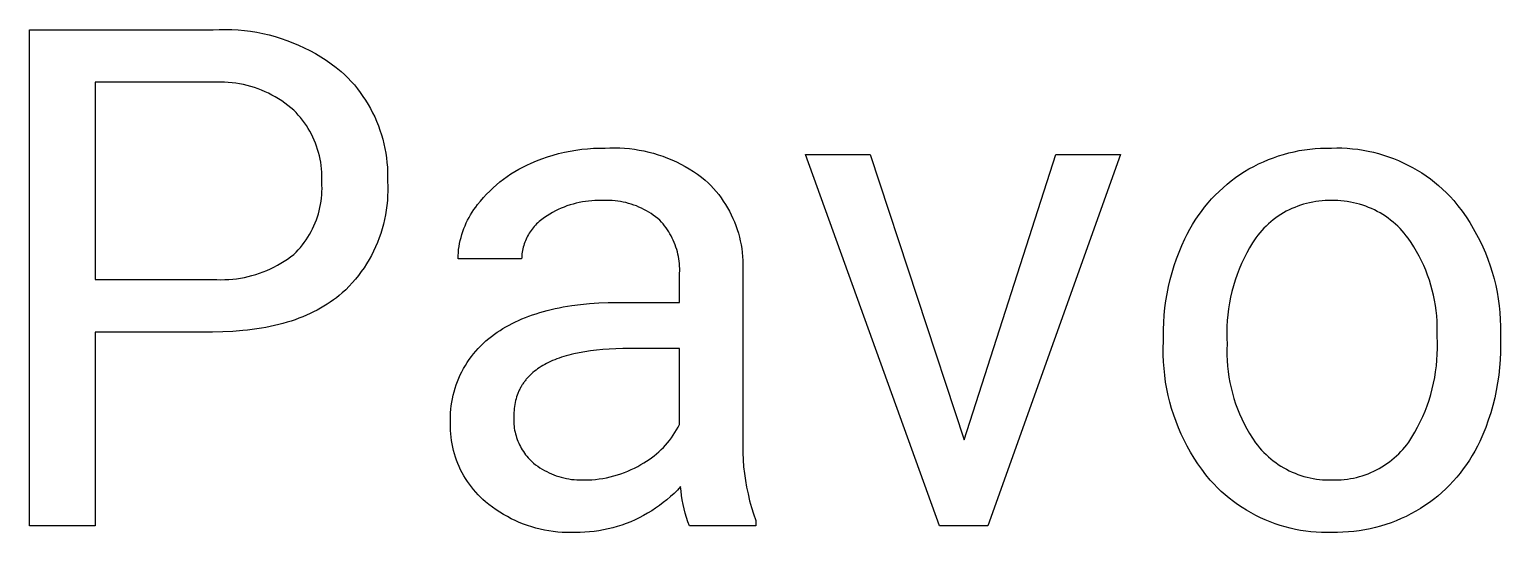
# Model space of a CAD drawing. Header units: millimetres. Extents: x 0 to 4030, y -54 to 2762.
# Drawn here: x 2795.3 to 2880.2, y 123.4 to 152.5 of the extents above; entities that cross this region are included whole.
import ezdxf

# ---------------------------------------------------------------- set-up
doc = ezdxf.new("R2010")
doc.units = ezdxf.units.MM
doc.header["$MEASUREMENT"] = 0
doc.layers.add('Domyślny', color=7, linetype='Continuous', true_color=0x000000)

msp = doc.modelspace()

# ---------------------------------------------------------------- linework, layer by layer
at = {"layer": 'Domyślny'}
for p, q in [((2795.262, 123.803), (2795.262, 152.456)), ((2795.262, 152.456), (2805.858, 152.456)), ((2805.858, 152.456), (2806.219, 152.471)), ((2806.219, 152.471), (2806.581, 152.474)), ((2806.581, 152.474), (2806.943, 152.465)), ((2806.943, 152.465), (2807.304, 152.443)), ((2807.304, 152.443), (2807.664, 152.409)), ((2807.664, 152.409), (2808.022, 152.363)), ((2808.022, 152.363), (2808.379, 152.305)), ((2808.379, 152.305), (2808.734, 152.234)), ((2808.734, 152.234), (2809.086, 152.152)), ((2809.086, 152.152), (2809.435, 152.058)), ((2809.435, 152.058), (2809.781, 151.952)), ((2809.781, 151.952), (2810.123, 151.834)), ((2810.123, 151.834), (2810.461, 151.705)), ((2810.461, 151.705), (2810.794, 151.564)), ((2810.794, 151.564), (2811.122, 151.412)), ((2811.122, 151.412), (2811.445, 151.249)), ((2811.445, 151.249), (2811.762, 151.076)), ((2811.762, 151.076), (2812.073, 150.891)), ((2812.073, 150.891), (2812.378, 150.696)), ((2812.378, 150.696), (2812.676, 150.491)), ((2812.676, 150.491), (2812.966, 150.276)), ((2812.966, 150.276), (2813.25, 150.052)), ((2806.078, 149.42), (2799.051, 149.42)), ((2799.051, 149.42), (2799.051, 138.035)), ((2806.297, 149.423), (2806.078, 149.42)), ((2806.517, 149.419), (2806.297, 149.423)), ((2806.737, 149.407), (2806.517, 149.419)), ((2806.956, 149.388), (2806.737, 149.407)), ((2813.25, 150.052), (2813.45, 149.864)), ((2813.45, 149.864), (2813.644, 149.67)), ((2813.644, 149.67), (2813.831, 149.47)), ((2813.831, 149.47), (2814.011, 149.264)), ((2807.174, 149.361), (2806.956, 149.388)), ((2807.392, 149.326), (2807.174, 149.361)), ((2807.608, 149.284), (2807.392, 149.326)), ((2807.822, 149.234), (2807.608, 149.284)), ((2808.034, 149.177), (2807.822, 149.234)), ((2808.245, 149.113), (2808.034, 149.177)), ((2808.453, 149.041), (2808.245, 149.113)), ((2808.658, 148.962), (2808.453, 149.041)), ((2808.861, 148.877), (2808.658, 148.962)), ((2809.06, 148.784), (2808.861, 148.877)), ((2809.256, 148.684), (2809.06, 148.784)), ((2809.449, 148.578), (2809.256, 148.684)), ((2809.637, 148.465), (2809.449, 148.578)), ((2814.011, 149.264), (2814.184, 149.051)), ((2814.184, 149.051), (2814.35, 148.833)), ((2814.35, 148.833), (2814.509, 148.609)), ((2814.509, 148.609), (2814.66, 148.381)), ((2809.822, 148.345), (2809.637, 148.465)), ((2810.002, 148.219), (2809.822, 148.345)), ((2810.178, 148.087), (2810.002, 148.219)), ((2810.35, 147.949), (2810.178, 148.087)), ((2810.516, 147.806), (2810.35, 147.949)), ((2810.649, 147.669), (2810.516, 147.806)), ((2814.66, 148.381), (2814.803, 148.147)), ((2814.803, 148.147), (2814.938, 147.908)), ((2814.938, 147.908), (2815.065, 147.665)), ((2810.778, 147.527), (2810.649, 147.669)), ((2810.901, 147.382), (2810.778, 147.527)), ((2811.02, 147.232), (2810.901, 147.382)), ((2811.133, 147.077), (2811.02, 147.232)), ((2811.241, 146.92), (2811.133, 147.077)), ((2811.343, 146.758), (2811.241, 146.92)), ((2815.065, 147.665), (2815.184, 147.418)), ((2815.184, 147.418), (2815.294, 147.168)), ((2815.294, 147.168), (2815.396, 146.913)), ((2815.396, 146.913), (2815.49, 146.655)), ((2811.439, 146.593), (2811.343, 146.758)), ((2811.53, 146.425), (2811.439, 146.593)), ((2811.614, 146.253), (2811.53, 146.425)), ((2811.693, 146.079), (2811.614, 146.253)), ((2811.765, 145.903), (2811.693, 146.079)), ((2815.49, 146.655), (2815.574, 146.395)), ((2815.574, 146.395), (2815.65, 146.131)), ((2815.65, 146.131), (2815.717, 145.865)), ((2811.832, 145.723), (2811.765, 145.903)), ((2811.892, 145.542), (2811.832, 145.723)), ((2811.946, 145.359), (2811.892, 145.542)), ((2811.993, 145.173), (2811.946, 145.359)), ((2812.034, 144.987), (2811.993, 145.173)), ((2815.717, 145.865), (2815.775, 145.597)), ((2815.775, 145.597), (2815.824, 145.328)), ((2815.824, 145.328), (2815.863, 145.056)), ((2825.151, 145.11), (2825.474, 145.211)), ((2825.474, 145.211), (2825.8, 145.301)), ((2825.8, 145.301), (2826.129, 145.38)), ((2826.129, 145.38), (2826.46, 145.448)), ((2826.46, 145.448), (2826.793, 145.505)), ((2826.793, 145.505), (2827.128, 145.551)), ((2827.128, 145.551), (2827.464, 145.586)), ((2827.464, 145.586), (2827.802, 145.61)), ((2827.802, 145.61), (2828.139, 145.623)), ((2828.139, 145.623), (2828.477, 145.625)), ((2828.477, 145.625), (2828.76, 145.637)), ((2828.76, 145.637), (2829.042, 145.639)), ((2829.042, 145.639), (2829.324, 145.632)), ((2829.324, 145.632), (2829.606, 145.616)), ((2829.606, 145.616), (2829.887, 145.59)), ((2829.887, 145.59), (2830.167, 145.554)), ((2830.167, 145.554), (2830.446, 145.51)), ((2830.446, 145.51), (2830.723, 145.456)), ((2830.723, 145.456), (2830.998, 145.392)), ((2830.998, 145.392), (2831.271, 145.32)), ((2831.271, 145.32), (2831.542, 145.238)), ((2831.542, 145.238), (2831.809, 145.148)), ((2847.776, 123.803), (2840.041, 145.245)), ((2840.041, 145.245), (2843.771, 145.245)), ((2843.771, 145.245), (2849.196, 128.778)), ((2849.196, 128.778), (2854.486, 145.245)), ((2858.216, 145.245), (2850.557, 123.803)), ((2854.486, 145.245), (2858.216, 145.245)), ((2867.042, 145.065), (2867.335, 145.166)), ((2867.335, 145.166), (2867.632, 145.258)), ((2867.632, 145.258), (2867.931, 145.339)), ((2867.931, 145.339), (2868.233, 145.411)), ((2868.233, 145.411), (2868.537, 145.472)), ((2868.537, 145.472), (2868.843, 145.523)), ((2868.843, 145.523), (2869.151, 145.564)), ((2869.151, 145.564), (2869.46, 145.595)), ((2869.46, 145.595), (2869.769, 145.615)), ((2869.769, 145.615), (2870.079, 145.625)), ((2870.079, 145.625), (2870.39, 145.625)), ((2870.39, 145.625), (2870.695, 145.631)), ((2870.695, 145.631), (2871, 145.626)), ((2871, 145.626), (2871.304, 145.611)), ((2871.304, 145.611), (2871.608, 145.586)), ((2871.608, 145.586), (2871.911, 145.55)), ((2871.911, 145.55), (2872.213, 145.504)), ((2872.213, 145.504), (2872.513, 145.448)), ((2872.513, 145.448), (2872.81, 145.382)), ((2872.81, 145.382), (2873.106, 145.306)), ((2873.106, 145.306), (2873.398, 145.219)), ((2873.398, 145.219), (2873.688, 145.123)), ((2812.068, 144.799), (2812.034, 144.987)), ((2812.096, 144.61), (2812.068, 144.799)), ((2812.117, 144.42), (2812.096, 144.61)), ((2812.131, 144.229), (2812.117, 144.42)), ((2815.863, 145.056), (2815.894, 144.784)), ((2815.894, 144.784), (2815.915, 144.511)), ((2815.915, 144.511), (2815.927, 144.237)), ((2823.271, 144.267), (2823.498, 144.399)), ((2823.498, 144.399), (2823.73, 144.522)), ((2823.73, 144.522), (2823.965, 144.638)), ((2823.965, 144.638), (2824.205, 144.746)), ((2824.205, 144.746), (2824.516, 144.878)), ((2824.516, 144.878), (2824.832, 144.999)), ((2824.832, 144.999), (2825.151, 145.11)), ((2831.809, 145.148), (2832.073, 145.048)), ((2832.073, 145.048), (2832.334, 144.94)), ((2832.334, 144.94), (2832.591, 144.823)), ((2832.591, 144.823), (2832.844, 144.697)), ((2832.844, 144.697), (2833.093, 144.563)), ((2833.093, 144.563), (2833.336, 144.421)), ((2833.336, 144.421), (2833.576, 144.271)), ((2865.367, 144.26), (2865.634, 144.417)), ((2865.634, 144.417), (2865.907, 144.565)), ((2865.907, 144.565), (2866.184, 144.704)), ((2866.184, 144.704), (2866.466, 144.834)), ((2866.466, 144.834), (2866.752, 144.954)), ((2866.752, 144.954), (2867.042, 145.065)), ((2873.688, 145.123), (2873.974, 145.017)), ((2873.974, 145.017), (2874.256, 144.902)), ((2874.256, 144.902), (2874.535, 144.777)), ((2874.535, 144.777), (2874.808, 144.642)), ((2874.808, 144.642), (2875.077, 144.499)), ((2875.077, 144.499), (2875.342, 144.346)), ((2875.342, 144.346), (2875.6, 144.185)), ((2812.139, 144.038), (2812.131, 144.229)), ((2812.135, 143.656), (2812.14, 143.847)), ((2812.144, 143.471), (2812.135, 143.656)), ((2812.14, 143.847), (2812.139, 144.038)), ((2812.146, 143.287), (2812.144, 143.471)), ((2815.93, 143.963), (2815.924, 143.689)), ((2815.924, 143.689), (2815.936, 143.413)), ((2815.927, 144.237), (2815.93, 143.963)), ((2822.012, 143.324), (2822.208, 143.498)), ((2822.208, 143.498), (2822.41, 143.666)), ((2822.41, 143.666), (2822.617, 143.828)), ((2822.617, 143.828), (2822.83, 143.981)), ((2822.83, 143.981), (2823.048, 144.128)), ((2823.048, 144.128), (2823.271, 144.267)), ((2833.576, 144.271), (2833.809, 144.113)), ((2833.809, 144.113), (2834.038, 143.947)), ((2834.038, 143.947), (2834.261, 143.773)), ((2834.261, 143.773), (2834.426, 143.616)), ((2834.426, 143.616), (2834.587, 143.453)), ((2864.135, 143.332), (2864.368, 143.534)), ((2864.368, 143.534), (2864.609, 143.728)), ((2864.609, 143.728), (2864.855, 143.913)), ((2864.855, 143.913), (2865.108, 144.091)), ((2865.108, 144.091), (2865.367, 144.26)), ((2875.6, 144.185), (2875.854, 144.015)), ((2875.854, 144.015), (2876.101, 143.836)), ((2876.101, 143.836), (2876.342, 143.649)), ((2876.342, 143.649), (2876.576, 143.454)), ((2812.092, 142.549), (2812.115, 142.733)), ((2812.115, 142.733), (2812.132, 142.917)), ((2812.132, 142.917), (2812.142, 143.102)), ((2812.142, 143.102), (2812.146, 143.287)), ((2815.932, 142.861), (2815.915, 142.585)), ((2815.939, 143.137), (2815.932, 142.861)), ((2815.936, 143.413), (2815.939, 143.137)), ((2821.29, 142.561), (2821.46, 142.761)), ((2821.46, 142.761), (2821.638, 142.955)), ((2821.638, 142.955), (2821.822, 143.142)), ((2821.822, 143.142), (2822.012, 143.324)), ((2834.587, 143.453), (2834.742, 143.285)), ((2834.742, 143.285), (2834.891, 143.112)), ((2834.891, 143.112), (2835.034, 142.934)), ((2835.034, 142.934), (2835.17, 142.751)), ((2835.17, 142.751), (2835.301, 142.563)), ((2863.271, 142.45), (2863.476, 142.681)), ((2863.476, 142.681), (2863.688, 142.906)), ((2863.688, 142.906), (2863.908, 143.123)), ((2863.908, 143.123), (2864.135, 143.332)), ((2876.576, 143.454), (2876.804, 143.251)), ((2876.804, 143.251), (2877.025, 143.041)), ((2877.025, 143.041), (2877.239, 142.823)), ((2877.239, 142.823), (2877.445, 142.598)), ((2811.881, 141.65), (2811.936, 141.827)), ((2811.936, 141.827), (2811.984, 142.005)), ((2811.984, 142.005), (2812.026, 142.185)), ((2812.026, 142.185), (2812.062, 142.367)), ((2812.062, 142.367), (2812.092, 142.549)), ((2815.854, 142.036), (2815.809, 141.763)), ((2815.889, 142.31), (2815.854, 142.036)), ((2815.915, 142.585), (2815.889, 142.31)), ((2820.63, 141.616), (2820.719, 141.771)), ((2820.719, 141.771), (2820.813, 141.922)), ((2820.813, 141.922), (2820.912, 142.07)), ((2820.912, 142.07), (2821.017, 142.215)), ((2821.017, 142.215), (2821.126, 142.356)), ((2821.126, 142.356), (2821.29, 142.561)), ((2825.291, 141.808), (2825.136, 141.709)), ((2825.449, 141.901), (2825.291, 141.808)), ((2825.61, 141.988), (2825.449, 141.901)), ((2825.774, 142.07), (2825.61, 141.988)), ((2825.94, 142.146), (2825.774, 142.07)), ((2826.109, 142.217), (2825.94, 142.146)), ((2826.281, 142.281), (2826.109, 142.217)), ((2826.455, 142.34), (2826.281, 142.281)), ((2826.63, 142.392), (2826.455, 142.34)), ((2826.807, 142.439), (2826.63, 142.392)), ((2826.986, 142.48), (2826.807, 142.439)), ((2827.166, 142.514), (2826.986, 142.48)), ((2827.347, 142.542), (2827.166, 142.514)), ((2827.529, 142.564), (2827.347, 142.542)), ((2827.712, 142.58), (2827.529, 142.564)), ((2827.895, 142.589), (2827.712, 142.58)), ((2828.078, 142.592), (2827.895, 142.589)), ((2828.261, 142.589), (2828.078, 142.592)), ((2828.42, 142.598), (2828.261, 142.589)), ((2828.579, 142.601), (2828.42, 142.598)), ((2828.738, 142.599), (2828.579, 142.601)), ((2828.897, 142.591), (2828.738, 142.599)), ((2829.055, 142.578), (2828.897, 142.591)), ((2829.213, 142.559), (2829.055, 142.578)), ((2829.37, 142.535), (2829.213, 142.559)), ((2829.526, 142.506), (2829.37, 142.535)), ((2829.681, 142.471), (2829.526, 142.506)), ((2829.835, 142.43), (2829.681, 142.471)), ((2829.987, 142.385), (2829.835, 142.43)), ((2830.138, 142.334), (2829.987, 142.385)), ((2830.287, 142.278), (2830.138, 142.334)), ((2830.434, 142.217), (2830.287, 142.278)), ((2830.578, 142.151), (2830.434, 142.217)), ((2830.72, 142.08), (2830.578, 142.151)), ((2830.86, 142.004), (2830.72, 142.08)), ((2830.997, 141.923), (2830.86, 142.004)), ((2831.131, 141.837), (2830.997, 141.923)), ((2831.262, 141.747), (2831.131, 141.837)), ((2835.301, 142.563), (2835.425, 142.371)), ((2835.425, 142.371), (2835.542, 142.175)), ((2835.542, 142.175), (2835.653, 141.975)), ((2835.653, 141.975), (2835.757, 141.771)), ((2835.757, 141.771), (2835.853, 141.564)), ((2862.705, 141.717), (2862.885, 141.968)), ((2862.885, 141.968), (2863.074, 142.212)), ((2863.074, 142.212), (2863.271, 142.45)), ((2867.473, 141.787), (2867.321, 141.689)), ((2867.627, 141.881), (2867.473, 141.787)), ((2867.785, 141.969), (2867.627, 141.881)), ((2867.945, 142.051), (2867.785, 141.969)), ((2868.108, 142.128), (2867.945, 142.051)), ((2868.274, 142.199), (2868.108, 142.128)), ((2868.443, 142.265), (2868.274, 142.199)), ((2868.613, 142.325), (2868.443, 142.265)), ((2868.785, 142.378), (2868.613, 142.325)), ((2868.959, 142.426), (2868.785, 142.378)), ((2869.135, 142.468), (2868.959, 142.426)), ((2869.312, 142.504), (2869.135, 142.468)), ((2869.49, 142.533), (2869.312, 142.504)), ((2869.669, 142.557), (2869.49, 142.533)), ((2869.848, 142.574), (2869.669, 142.557)), ((2870.029, 142.585), (2869.848, 142.574)), ((2870.209, 142.59), (2870.029, 142.585)), ((2870.39, 142.589), (2870.209, 142.59)), ((2870.573, 142.591), (2870.39, 142.589)), ((2870.756, 142.586), (2870.573, 142.591)), ((2870.939, 142.575), (2870.756, 142.586)), ((2871.122, 142.558), (2870.939, 142.575)), ((2871.304, 142.535), (2871.122, 142.558)), ((2871.485, 142.505), (2871.304, 142.535)), ((2871.664, 142.469), (2871.485, 142.505)), ((2871.843, 142.427), (2871.664, 142.469)), ((2872.02, 142.379), (2871.843, 142.427)), ((2872.195, 142.324), (2872.02, 142.379)), ((2872.368, 142.264), (2872.195, 142.324)), ((2872.539, 142.198), (2872.368, 142.264)), ((2872.708, 142.125), (2872.539, 142.198)), ((2872.874, 142.047), (2872.708, 142.125)), ((2873.037, 141.964), (2872.874, 142.047)), ((2873.197, 141.874), (2873.037, 141.964)), ((2873.354, 141.78), (2873.197, 141.874)), ((2873.508, 141.68), (2873.354, 141.78)), ((2877.445, 142.598), (2877.692, 142.29)), ((2877.692, 142.29), (2877.93, 141.974)), ((2877.93, 141.974), (2878.156, 141.651)), ((2811.517, 140.801), (2811.602, 140.966)), ((2811.602, 140.966), (2811.681, 141.133)), ((2811.681, 141.133), (2811.753, 141.303)), ((2811.753, 141.303), (2811.82, 141.475)), ((2811.82, 141.475), (2811.881, 141.65)), ((2815.619, 140.957), (2815.538, 140.693)), ((2815.692, 141.224), (2815.619, 140.957)), ((2815.755, 141.493), (2815.692, 141.224)), ((2815.809, 141.763), (2815.755, 141.493)), ((2820.27, 140.801), (2820.33, 140.969)), ((2820.33, 140.969), (2820.397, 141.135)), ((2820.397, 141.135), (2820.469, 141.298)), ((2820.469, 141.298), (2820.547, 141.458)), ((2820.547, 141.458), (2820.63, 141.616)), ((2824.268, 140.948), (2824.21, 140.87)), ((2824.33, 141.024), (2824.268, 140.948)), ((2824.393, 141.099), (2824.33, 141.024)), ((2824.459, 141.17), (2824.393, 141.099)), ((2824.528, 141.24), (2824.459, 141.17)), ((2824.599, 141.307), (2824.528, 141.24)), ((2824.672, 141.372), (2824.599, 141.307)), ((2824.747, 141.435), (2824.672, 141.372)), ((2824.824, 141.494), (2824.747, 141.435)), ((2824.904, 141.552), (2824.824, 141.494)), ((2824.985, 141.606), (2824.904, 141.552)), ((2825.136, 141.709), (2824.985, 141.606)), ((2831.39, 141.652), (2831.262, 141.747)), ((2831.514, 141.554), (2831.39, 141.652)), ((2831.635, 141.45), (2831.514, 141.554)), ((2831.73, 141.348), (2831.635, 141.45)), ((2831.822, 141.242), (2831.73, 141.348)), ((2831.91, 141.133), (2831.822, 141.242)), ((2831.994, 141.022), (2831.91, 141.133)), ((2832.075, 140.907), (2831.994, 141.022)), ((2835.853, 141.564), (2835.943, 141.354)), ((2835.943, 141.354), (2836.025, 141.141)), ((2836.025, 141.141), (2836.1, 140.925)), ((2836.1, 140.925), (2836.168, 140.707)), ((2862.07, 140.659), (2862.215, 140.931)), ((2862.215, 140.931), (2862.37, 141.199)), ((2862.37, 141.199), (2862.533, 141.461)), ((2862.533, 141.461), (2862.705, 141.717)), ((2866.493, 140.994), (2866.37, 140.862)), ((2866.621, 141.121), (2866.493, 140.994)), ((2866.753, 141.244), (2866.621, 141.121)), ((2866.889, 141.363), (2866.753, 141.244)), ((2867.03, 141.476), (2866.889, 141.363)), ((2867.174, 141.585), (2867.03, 141.476)), ((2867.321, 141.689), (2867.174, 141.585)), ((2873.658, 141.574), (2873.508, 141.68)), ((2873.804, 141.464), (2873.658, 141.574)), ((2873.946, 141.348), (2873.804, 141.464)), ((2874.085, 141.228), (2873.946, 141.348)), ((2874.219, 141.103), (2874.085, 141.228)), ((2874.349, 140.973), (2874.219, 141.103)), ((2874.474, 140.839), (2874.349, 140.973)), ((2878.156, 141.651), (2878.372, 141.32)), ((2878.372, 141.32), (2878.576, 140.981)), ((2878.576, 140.981), (2878.768, 140.636)), ((2811.012, 140.028), (2811.124, 140.175)), ((2811.124, 140.175), (2811.23, 140.327)), ((2811.23, 140.327), (2811.332, 140.481)), ((2811.332, 140.481), (2811.427, 140.64)), ((2811.427, 140.64), (2811.517, 140.801)), ((2815.347, 140.175), (2815.239, 139.921)), ((2815.447, 140.432), (2815.347, 140.175)), ((2815.538, 140.693), (2815.447, 140.432)), ((2820.055, 139.937), (2820.085, 140.113)), ((2820.085, 140.113), (2820.123, 140.287)), ((2820.123, 140.287), (2820.166, 140.46)), ((2820.166, 140.46), (2820.215, 140.632)), ((2820.215, 140.632), (2820.27, 140.801)), ((2823.81, 140.09), (2823.781, 139.997)), ((2823.843, 140.182), (2823.81, 140.09)), ((2823.878, 140.273), (2823.843, 140.182)), ((2823.917, 140.363), (2823.878, 140.273)), ((2823.958, 140.452), (2823.917, 140.363)), ((2824.003, 140.539), (2823.958, 140.452)), ((2824.051, 140.624), (2824.003, 140.539)), ((2824.101, 140.708), (2824.051, 140.624)), ((2824.154, 140.79), (2824.101, 140.708)), ((2824.21, 140.87), (2824.154, 140.79)), ((2832.151, 140.79), (2832.075, 140.907)), ((2832.224, 140.67), (2832.151, 140.79)), ((2832.292, 140.548), (2832.224, 140.67)), ((2832.356, 140.424), (2832.292, 140.548)), ((2832.416, 140.297), (2832.356, 140.424)), ((2832.472, 140.169), (2832.416, 140.297)), ((2832.523, 140.039), (2832.472, 140.169)), ((2836.168, 140.707), (2836.228, 140.486)), ((2836.228, 140.486), (2836.28, 140.264)), ((2836.28, 140.264), (2836.325, 140.04)), ((2861.76, 140.002), (2861.934, 140.381)), ((2861.934, 140.381), (2862.07, 140.659)), ((2865.843, 140.156), (2865.668, 139.863)), ((2866.028, 140.442), (2865.843, 140.156)), ((2866.137, 140.586), (2866.028, 140.442)), ((2866.251, 140.726), (2866.137, 140.586)), ((2866.37, 140.862), (2866.251, 140.726)), ((2874.594, 140.701), (2874.474, 140.839)), ((2874.71, 140.559), (2874.594, 140.701)), ((2874.821, 140.413), (2874.71, 140.559)), ((2874.991, 140.164), (2874.821, 140.413)), ((2875.153, 139.91), (2874.991, 140.164)), ((2878.768, 140.636), (2878.949, 140.285)), ((2878.949, 140.285), (2879.118, 139.928)), ((2810.151, 139.211), (2810.336, 139.342)), ((2810.336, 139.342), (2810.516, 139.48)), ((2810.516, 139.48), (2810.647, 139.611)), ((2810.647, 139.611), (2810.774, 139.745)), ((2810.774, 139.745), (2810.895, 139.885)), ((2810.895, 139.885), (2811.012, 140.028)), ((2814.996, 139.425), (2814.862, 139.183)), ((2815.122, 139.671), (2814.996, 139.425)), ((2815.239, 139.921), (2815.122, 139.671)), ((2819.992, 139.227), (2819.998, 139.405)), ((2823.662, 139.227), (2819.992, 139.227)), ((2819.998, 139.405), (2820.011, 139.583)), ((2820.011, 139.583), (2820.03, 139.76)), ((2820.03, 139.76), (2820.055, 139.937)), ((2823.666, 139.324), (2823.662, 139.227)), ((2823.672, 139.422), (2823.666, 139.324)), ((2823.682, 139.519), (2823.672, 139.422)), ((2823.696, 139.616), (2823.682, 139.519)), ((2823.712, 139.712), (2823.696, 139.616)), ((2823.732, 139.808), (2823.712, 139.712)), ((2823.755, 139.903), (2823.732, 139.808)), ((2823.781, 139.997), (2823.755, 139.903)), ((2832.57, 139.907), (2832.523, 140.039)), ((2832.612, 139.773), (2832.57, 139.907)), ((2832.65, 139.639), (2832.612, 139.773)), ((2832.683, 139.503), (2832.65, 139.639)), ((2832.712, 139.366), (2832.683, 139.503)), ((2832.736, 139.228), (2832.712, 139.366)), ((2832.755, 139.089), (2832.736, 139.228)), ((2836.325, 140.04), (2836.363, 139.814)), ((2836.363, 139.814), (2836.392, 139.588)), ((2836.392, 139.588), (2836.414, 139.36)), ((2836.414, 139.36), (2836.428, 139.132)), ((2861.316, 138.832), (2861.451, 139.227)), ((2861.451, 139.227), (2861.599, 139.617)), ((2861.599, 139.617), (2861.76, 140.002)), ((2865.348, 139.261), (2865.204, 138.952)), ((2865.503, 139.565), (2865.348, 139.261)), ((2865.668, 139.863), (2865.503, 139.565)), ((2875.307, 139.65), (2875.153, 139.91)), ((2875.452, 139.386), (2875.307, 139.65)), ((2875.588, 139.117), (2875.452, 139.386)), ((2879.118, 139.928), (2879.274, 139.565)), ((2879.274, 139.565), (2879.418, 139.198)), ((2808.322, 138.324), (2808.537, 138.394)), ((2808.537, 138.394), (2808.75, 138.472)), ((2808.75, 138.472), (2808.96, 138.557)), ((2808.96, 138.557), (2809.168, 138.649)), ((2809.168, 138.649), (2809.372, 138.748)), ((2809.372, 138.748), (2809.572, 138.854)), ((2809.572, 138.854), (2809.769, 138.967)), ((2809.769, 138.967), (2809.962, 139.086)), ((2809.962, 139.086), (2810.151, 139.211)), ((2814.412, 138.488), (2814.246, 138.267)), ((2814.57, 138.714), (2814.412, 138.488)), ((2814.72, 138.946), (2814.57, 138.714)), ((2814.862, 139.183), (2814.72, 138.946)), ((2832.769, 138.95), (2832.755, 139.089)), ((2832.779, 138.81), (2832.769, 138.95)), ((2832.784, 138.67), (2832.779, 138.81)), ((2832.78, 138.391), (2832.784, 138.53)), ((2832.78, 136.706), (2832.78, 138.391)), ((2832.784, 138.53), (2832.784, 138.67)), ((2836.428, 139.132), (2836.434, 138.904)), ((2836.434, 138.904), (2836.432, 138.675)), ((2836.432, 138.675), (2836.432, 128.814)), ((2861.085, 138.03), (2861.194, 138.433)), ((2861.194, 138.433), (2861.316, 138.832)), ((2865.071, 138.638), (2864.949, 138.32)), ((2865.204, 138.952), (2865.071, 138.638)), ((2875.715, 138.843), (2875.588, 139.117)), ((2875.833, 138.566), (2875.715, 138.843)), ((2875.941, 138.284), (2875.833, 138.566)), ((2879.418, 139.198), (2879.55, 138.825)), ((2879.55, 138.825), (2879.669, 138.448)), ((2879.669, 138.448), (2879.775, 138.068)), ((2799.051, 138.035), (2805.858, 138.035)), ((2805.858, 138.035), (2806.085, 138.023)), ((2806.085, 138.023), (2806.311, 138.019)), ((2806.311, 138.019), (2806.538, 138.023)), ((2806.538, 138.023), (2806.765, 138.034)), ((2806.765, 138.034), (2806.991, 138.053)), ((2806.991, 138.053), (2807.216, 138.079)), ((2807.216, 138.079), (2807.44, 138.113)), ((2807.44, 138.113), (2807.663, 138.155)), ((2807.663, 138.155), (2807.884, 138.204)), ((2807.884, 138.204), (2808.104, 138.26)), ((2808.104, 138.26), (2808.322, 138.324)), ((2813.705, 137.64), (2813.51, 137.444)), ((2813.892, 137.843), (2813.705, 137.64)), ((2814.073, 138.052), (2813.892, 137.843)), ((2814.246, 138.267), (2814.073, 138.052)), ((2860.907, 137.214), (2860.989, 137.624)), ((2860.989, 137.624), (2861.085, 138.03)), ((2864.737, 137.672), (2864.648, 137.343)), ((2864.837, 137.998), (2864.737, 137.672)), ((2864.949, 138.32), (2864.837, 137.998)), ((2876.041, 138), (2875.941, 138.284)), ((2876.13, 137.712), (2876.041, 138)), ((2876.21, 137.421), (2876.13, 137.712)), ((2879.775, 138.068), (2879.868, 137.684)), ((2879.868, 137.684), (2879.948, 137.297)), ((2812.62, 136.726), (2812.437, 136.605)), ((2812.799, 136.852), (2812.62, 136.726)), ((2812.973, 136.982), (2812.799, 136.852)), ((2813.143, 137.116), (2812.973, 136.982)), ((2813.309, 137.255), (2813.143, 137.116)), ((2813.51, 137.444), (2813.309, 137.255)), ((2827.576, 136.642), (2828.11, 136.678)), ((2828.11, 136.678), (2828.661, 136.699)), ((2828.661, 136.699), (2829.228, 136.706)), ((2829.228, 136.706), (2832.78, 136.706)), ((2860.783, 136.389), (2860.838, 136.803)), ((2860.838, 136.803), (2860.907, 137.214)), ((2864.505, 136.676), (2864.451, 136.34)), ((2864.571, 137.011), (2864.505, 136.676)), ((2864.648, 137.343), (2864.571, 137.011)), ((2876.281, 137.128), (2876.21, 137.421)), ((2876.341, 136.833), (2876.281, 137.128)), ((2876.392, 136.535), (2876.341, 136.833)), ((2879.948, 137.297), (2880.015, 136.908)), ((2880.015, 136.908), (2880.069, 136.517)), ((2811.03, 135.88), (2810.811, 135.794)), ((2811.244, 135.97), (2811.03, 135.88)), ((2811.454, 136.065), (2811.244, 135.97)), ((2811.659, 136.164), (2811.454, 136.065)), ((2811.86, 136.268), (2811.659, 136.164)), ((2812.057, 136.376), (2811.86, 136.268)), ((2812.249, 136.488), (2812.057, 136.376)), ((2812.437, 136.605), (2812.249, 136.488)), ((2823.683, 135.758), (2823.88, 135.838)), ((2823.88, 135.838), (2824.081, 135.915)), ((2824.081, 135.915), (2824.285, 135.989)), ((2824.285, 135.989), (2824.494, 136.059)), ((2824.494, 136.059), (2824.707, 136.125)), ((2824.707, 136.125), (2824.924, 136.188)), ((2824.924, 136.188), (2825.145, 136.247)), ((2825.145, 136.247), (2825.37, 136.303)), ((2825.37, 136.303), (2825.599, 136.355)), ((2825.599, 136.355), (2825.832, 136.403)), ((2825.832, 136.403), (2826.069, 136.448)), ((2826.069, 136.448), (2826.555, 136.527)), ((2826.555, 136.527), (2827.057, 136.592)), ((2827.057, 136.592), (2827.576, 136.642)), ((2860.714, 135.557), (2860.742, 135.974)), ((2860.742, 135.974), (2860.783, 136.389)), ((2864.408, 136.001), (2864.377, 135.662)), ((2864.451, 136.34), (2864.408, 136.001)), ((2876.433, 136.237), (2876.392, 136.535)), ((2876.464, 135.937), (2876.433, 136.237)), ((2876.485, 135.636), (2876.464, 135.937)), ((2880.069, 136.517), (2880.11, 136.124)), ((2880.11, 136.124), (2880.137, 135.73)), ((2799.051, 134.999), (2799.051, 123.803)), ((2805.82, 134.999), (2799.051, 134.999)), ((2806.42, 135.007), (2805.82, 134.999)), ((2807.003, 135.034), (2806.42, 135.007)), ((2807.568, 135.078), (2807.003, 135.034)), ((2807.844, 135.107), (2807.568, 135.078)), ((2808.116, 135.14), (2807.844, 135.107)), ((2808.383, 135.177), (2808.116, 135.14)), ((2808.645, 135.219), (2808.383, 135.177)), ((2808.904, 135.265), (2808.645, 135.219)), ((2809.158, 135.316), (2808.904, 135.265)), ((2809.407, 135.371), (2809.158, 135.316)), ((2809.652, 135.431), (2809.407, 135.371)), ((2809.893, 135.494), (2809.652, 135.431)), ((2810.129, 135.563), (2809.893, 135.494)), ((2810.361, 135.635), (2810.129, 135.563)), ((2810.588, 135.713), (2810.361, 135.635)), ((2810.811, 135.794), (2810.588, 135.713)), ((2822.094, 134.87), (2822.254, 134.983)), ((2822.254, 134.983), (2822.419, 135.092)), ((2822.419, 135.092), (2822.587, 135.198)), ((2822.587, 135.198), (2822.76, 135.3)), ((2822.76, 135.3), (2822.937, 135.399)), ((2822.937, 135.399), (2823.117, 135.494)), ((2823.117, 135.494), (2823.302, 135.585)), ((2823.302, 135.585), (2823.49, 135.673)), ((2823.49, 135.673), (2823.683, 135.758)), ((2860.7, 135.14), (2860.714, 135.557)), ((2860.7, 134.723), (2860.7, 135.14)), ((2864.358, 135.321), (2864.35, 134.98)), ((2864.35, 134.98), (2864.355, 134.639)), ((2864.377, 135.662), (2864.358, 135.321)), ((2876.496, 135.335), (2876.485, 135.636)), ((2876.488, 134.732), (2876.497, 135.033)), ((2876.497, 135.033), (2876.496, 135.335)), ((2880.137, 135.73), (2880.151, 135.335)), ((2880.151, 135.335), (2880.151, 134.94)), ((2821.162, 134.055), (2821.305, 134.204)), ((2821.305, 134.204), (2821.454, 134.348)), ((2821.454, 134.348), (2821.607, 134.487)), ((2821.607, 134.487), (2821.765, 134.62)), ((2821.765, 134.62), (2821.927, 134.748)), ((2821.927, 134.748), (2822.094, 134.87)), ((2860.688, 134.072), (2860.7, 134.465)), ((2860.7, 134.465), (2860.7, 134.723)), ((2864.355, 134.639), (2864.371, 134.299)), ((2864.371, 134.299), (2864.36, 133.981)), ((2876.503, 134.394), (2876.488, 134.732)), ((2876.506, 134.056), (2876.503, 134.394)), ((2880.151, 134.94), (2880.138, 134.545)), ((2880.138, 134.545), (2880.138, 134.287)), ((2880.138, 134.287), (2880.138, 133.842)), ((2820.526, 133.242), (2820.642, 133.414)), ((2820.642, 133.414), (2820.764, 133.581)), ((2820.764, 133.581), (2820.891, 133.743)), ((2820.891, 133.743), (2821.024, 133.902)), ((2821.024, 133.902), (2821.162, 134.055)), ((2825.332, 133.297), (2825.215, 133.242)), ((2825.451, 133.35), (2825.332, 133.297)), ((2825.574, 133.401), (2825.451, 133.35)), ((2825.7, 133.45), (2825.574, 133.401)), ((2825.83, 133.497), (2825.7, 133.45)), ((2825.962, 133.542), (2825.83, 133.497)), ((2826.098, 133.585), (2825.962, 133.542)), ((2826.238, 133.626), (2826.098, 133.585)), ((2826.38, 133.666), (2826.238, 133.626)), ((2826.526, 133.703), (2826.38, 133.666)), ((2826.675, 133.739), (2826.526, 133.703)), ((2826.983, 133.804), (2826.675, 133.739)), ((2827.304, 133.862), (2826.983, 133.804)), ((2827.638, 133.912), (2827.304, 133.862)), ((2827.985, 133.954), (2827.638, 133.912)), ((2828.346, 133.988), (2827.985, 133.954)), ((2828.719, 134.015), (2828.346, 133.988)), ((2829.106, 134.034), (2828.719, 134.015)), ((2829.506, 134.046), (2829.106, 134.034)), ((2829.918, 134.05), (2829.506, 134.046)), ((2832.78, 134.05), (2829.918, 134.05)), ((2832.78, 129.662), (2832.78, 134.05)), ((2860.689, 133.678), (2860.688, 134.072)), ((2860.703, 133.285), (2860.689, 133.678)), ((2860.73, 132.893), (2860.703, 133.285)), ((2864.36, 133.981), (2864.361, 133.664)), ((2864.361, 133.664), (2864.373, 133.346)), ((2864.373, 133.346), (2864.396, 133.029)), ((2876.447, 133.044), (2876.478, 133.381)), ((2876.478, 133.381), (2876.498, 133.718)), ((2876.498, 133.718), (2876.506, 134.056)), ((2880.122, 133.397), (2880.091, 132.953)), ((2880.138, 133.842), (2880.122, 133.397)), ((2820.04, 132.333), (2820.124, 132.521)), ((2820.124, 132.521), (2820.215, 132.706)), ((2820.215, 132.706), (2820.313, 132.889)), ((2820.313, 132.889), (2820.417, 133.067)), ((2820.417, 133.067), (2820.526, 133.242)), ((2824.075, 132.435), (2824.002, 132.355)), ((2824.152, 132.513), (2824.075, 132.435)), ((2824.233, 132.589), (2824.152, 132.513)), ((2824.316, 132.663), (2824.233, 132.589)), ((2824.403, 132.735), (2824.316, 132.663)), ((2824.493, 132.805), (2824.403, 132.735)), ((2824.586, 132.873), (2824.493, 132.805)), ((2824.683, 132.939), (2824.586, 132.873)), ((2824.783, 133.004), (2824.683, 132.939)), ((2824.886, 133.066), (2824.783, 133.004)), ((2824.993, 133.127), (2824.886, 133.066)), ((2825.102, 133.185), (2824.993, 133.127)), ((2825.215, 133.242), (2825.102, 133.185)), ((2860.771, 132.502), (2860.73, 132.893)), ((2860.825, 132.112), (2860.771, 132.502)), ((2864.396, 133.029), (2864.43, 132.714)), ((2864.43, 132.714), (2864.475, 132.399)), ((2876.35, 132.375), (2876.404, 132.709)), ((2876.404, 132.709), (2876.447, 133.044)), ((2880.044, 132.511), (2879.982, 132.07)), ((2880.091, 132.953), (2880.044, 132.511)), ((2819.767, 131.553), (2819.825, 131.751)), ((2819.825, 131.751), (2819.89, 131.947)), ((2819.89, 131.947), (2819.961, 132.141)), ((2819.961, 132.141), (2820.04, 132.333)), ((2823.507, 131.6), (2823.486, 131.551)), ((2823.53, 131.648), (2823.507, 131.6)), ((2823.553, 131.696), (2823.53, 131.648)), ((2823.577, 131.744), (2823.553, 131.696)), ((2823.602, 131.79), (2823.577, 131.744)), ((2823.628, 131.837), (2823.602, 131.79)), ((2823.655, 131.883), (2823.628, 131.837)), ((2823.682, 131.928), (2823.655, 131.883)), ((2823.71, 131.973), (2823.682, 131.928)), ((2823.74, 132.017), (2823.71, 131.973)), ((2823.769, 132.061), (2823.74, 132.017)), ((2823.8, 132.105), (2823.769, 132.061)), ((2823.832, 132.148), (2823.8, 132.105)), ((2823.864, 132.19), (2823.832, 132.148)), ((2823.897, 132.232), (2823.864, 132.19)), ((2823.931, 132.274), (2823.897, 132.232)), ((2824.002, 132.355), (2823.931, 132.274)), ((2860.893, 131.725), (2860.825, 132.112)), ((2860.973, 131.34), (2860.893, 131.725)), ((2864.475, 132.399), (2864.531, 132.086)), ((2864.531, 132.086), (2864.598, 131.776)), ((2864.598, 131.776), (2864.676, 131.468)), ((2876.12, 131.388), (2876.208, 131.714)), ((2876.208, 131.714), (2876.284, 132.043)), ((2876.284, 132.043), (2876.35, 132.375)), ((2879.904, 131.632), (2879.812, 131.197)), ((2879.982, 132.07), (2879.904, 131.632)), ((2819.581, 130.538), (2819.604, 130.743)), ((2819.604, 130.743), (2819.634, 130.948)), ((2819.634, 130.948), (2819.672, 131.151)), ((2819.672, 131.151), (2819.716, 131.353)), ((2819.716, 131.353), (2819.767, 131.553)), ((2823.268, 130.819), (2823.25, 130.706)), ((2823.289, 130.929), (2823.268, 130.819)), ((2823.314, 131.038), (2823.289, 130.929)), ((2823.342, 131.144), (2823.314, 131.038)), ((2823.373, 131.249), (2823.342, 131.144)), ((2823.407, 131.352), (2823.373, 131.249)), ((2823.445, 131.453), (2823.407, 131.352)), ((2823.465, 131.502), (2823.445, 131.453)), ((2823.486, 131.551), (2823.465, 131.502)), ((2861.066, 130.958), (2860.973, 131.34)), ((2861.172, 130.579), (2861.066, 130.958)), ((2864.676, 131.468), (2864.764, 131.163)), ((2864.764, 131.163), (2864.863, 130.861)), ((2864.863, 130.861), (2864.972, 130.563)), ((2875.791, 130.429), (2875.912, 130.745)), ((2875.912, 130.745), (2876.021, 131.064)), ((2876.021, 131.064), (2876.12, 131.388)), ((2879.704, 130.765), (2879.582, 130.337)), ((2879.812, 131.197), (2879.704, 130.765)), ((2819.554, 129.919), (2819.556, 130.125)), ((2819.559, 129.712), (2819.554, 129.919)), ((2819.556, 130.125), (2819.565, 130.332)), ((2819.565, 130.332), (2819.581, 130.538)), ((2823.209, 130.115), (2823.205, 130.003)), ((2823.205, 130.003), (2823.205, 129.891)), ((2823.205, 129.891), (2823.208, 129.78)), ((2823.21, 130.237), (2823.209, 130.115)), ((2823.215, 130.357), (2823.21, 130.237)), ((2823.224, 130.476), (2823.215, 130.357)), ((2823.235, 130.592), (2823.224, 130.476)), ((2823.25, 130.706), (2823.235, 130.592)), ((2861.291, 130.204), (2861.172, 130.579)), ((2861.423, 129.833), (2861.291, 130.204)), ((2864.972, 130.563), (2865.092, 130.268)), ((2865.092, 130.268), (2865.222, 129.978)), ((2865.222, 129.978), (2865.361, 129.693)), ((2875.518, 129.81), (2875.66, 130.117)), ((2875.66, 130.117), (2875.791, 130.429)), ((2879.444, 129.914), (2879.292, 129.495)), ((2879.582, 130.337), (2879.444, 129.914)), ((2819.558, 129.516), (2819.559, 129.712)), ((2819.563, 129.319), (2819.558, 129.516)), ((2819.576, 129.123), (2819.563, 129.319)), ((2819.595, 128.928), (2819.576, 129.123)), ((2823.208, 129.78), (2823.216, 129.668)), ((2823.216, 129.668), (2823.227, 129.556)), ((2823.227, 129.556), (2823.242, 129.445)), ((2823.242, 129.445), (2823.261, 129.335)), ((2823.261, 129.335), (2823.283, 129.225)), ((2823.283, 129.225), (2823.309, 129.116)), ((2823.309, 129.116), (2823.339, 129.008)), ((2832.308, 128.889), (2832.413, 129.037)), ((2832.413, 129.037), (2832.512, 129.189)), ((2832.512, 129.189), (2832.607, 129.343)), ((2832.607, 129.343), (2832.696, 129.501)), ((2832.696, 129.501), (2832.78, 129.662)), ((2861.567, 129.467), (2861.423, 129.833)), ((2861.724, 129.106), (2861.567, 129.467)), ((2861.892, 128.751), (2861.724, 129.106)), ((2865.361, 129.693), (2865.511, 129.413)), ((2865.511, 129.413), (2865.671, 129.138)), ((2865.671, 129.138), (2865.84, 128.869)), ((2875.032, 128.921), (2875.204, 129.212)), ((2875.204, 129.212), (2875.366, 129.508)), ((2875.366, 129.508), (2875.518, 129.81)), ((2879.126, 129.083), (2878.945, 128.676)), ((2879.292, 129.495), (2879.126, 129.083)), ((2819.62, 128.733), (2819.595, 128.928)), ((2819.652, 128.539), (2819.62, 128.733)), ((2819.691, 128.346), (2819.652, 128.539)), ((2819.737, 128.155), (2819.691, 128.346)), ((2823.339, 129.008), (2823.372, 128.901)), ((2823.372, 128.901), (2823.409, 128.796)), ((2823.409, 128.796), (2823.449, 128.691)), ((2823.449, 128.691), (2823.493, 128.588)), ((2823.493, 128.588), (2823.54, 128.487)), ((2823.54, 128.487), (2823.591, 128.387)), ((2823.591, 128.387), (2823.645, 128.289)), ((2823.645, 128.289), (2823.702, 128.192)), ((2823.702, 128.192), (2823.763, 128.098)), ((2831.581, 128.083), (2831.714, 128.207)), ((2831.714, 128.207), (2831.841, 128.335)), ((2831.841, 128.335), (2831.965, 128.468)), ((2831.965, 128.468), (2832.084, 128.604)), ((2832.084, 128.604), (2832.198, 128.745)), ((2832.198, 128.745), (2832.308, 128.889)), ((2836.432, 128.814), (2836.423, 128.415)), ((2836.423, 128.415), (2836.427, 128.017)), ((2862.073, 128.402), (2861.892, 128.751)), ((2862.265, 128.058), (2862.073, 128.402)), ((2865.84, 128.869), (2866.018, 128.606)), ((2866.018, 128.606), (2866.128, 128.461)), ((2866.128, 128.461), (2866.244, 128.32)), ((2866.244, 128.32), (2866.364, 128.184)), ((2866.364, 128.184), (2866.489, 128.051)), ((2874.399, 128.091), (2874.519, 128.222)), ((2874.519, 128.222), (2874.634, 128.356)), ((2874.634, 128.356), (2874.744, 128.494)), ((2874.744, 128.494), (2874.85, 128.636)), ((2874.85, 128.636), (2875.032, 128.921)), ((2878.81, 128.399), (2878.667, 128.127)), ((2878.945, 128.676), (2878.81, 128.399)), ((2819.789, 127.966), (2819.737, 128.155)), ((2819.847, 127.778), (2819.789, 127.966)), ((2819.912, 127.593), (2819.847, 127.778)), ((2819.983, 127.409), (2819.912, 127.593)), ((2820.06, 127.229), (2819.983, 127.409)), ((2823.763, 128.098), (2823.826, 128.006)), ((2823.826, 128.006), (2823.893, 127.916)), ((2823.893, 127.916), (2823.963, 127.828)), ((2823.963, 127.828), (2824.035, 127.743)), ((2824.035, 127.743), (2824.111, 127.66)), ((2824.111, 127.66), (2824.189, 127.58)), ((2824.189, 127.58), (2824.27, 127.502)), ((2824.27, 127.502), (2824.353, 127.428)), ((2824.353, 127.428), (2824.472, 127.335)), ((2824.472, 127.335), (2824.594, 127.247)), ((2830.364, 127.244), (2830.55, 127.349)), ((2830.55, 127.349), (2830.707, 127.439)), ((2830.707, 127.439), (2830.862, 127.534)), ((2830.862, 127.534), (2831.013, 127.634)), ((2831.013, 127.634), (2831.161, 127.739)), ((2831.161, 127.739), (2831.305, 127.849)), ((2831.305, 127.849), (2831.445, 127.963)), ((2831.445, 127.963), (2831.581, 128.083)), ((2836.427, 128.017), (2836.444, 127.618)), ((2836.444, 127.618), (2836.475, 127.221)), ((2862.469, 127.722), (2862.265, 128.058)), ((2862.684, 127.393), (2862.469, 127.722)), ((2862.91, 127.071), (2862.684, 127.393)), ((2866.489, 128.051), (2866.618, 127.923)), ((2866.618, 127.923), (2866.752, 127.799)), ((2866.752, 127.799), (2866.89, 127.68)), ((2866.89, 127.68), (2867.032, 127.566)), ((2867.032, 127.566), (2867.178, 127.457)), ((2867.178, 127.457), (2867.327, 127.352)), ((2867.327, 127.352), (2867.48, 127.253)), ((2873.449, 127.302), (2873.596, 127.401)), ((2873.596, 127.401), (2873.739, 127.504)), ((2873.739, 127.504), (2873.879, 127.613)), ((2873.879, 127.613), (2874.015, 127.726)), ((2874.015, 127.726), (2874.147, 127.843)), ((2874.147, 127.843), (2874.275, 127.965)), ((2874.275, 127.965), (2874.399, 128.091)), ((2878.182, 127.342), (2878.002, 127.092)), ((2878.352, 127.598), (2878.182, 127.342)), ((2878.514, 127.86), (2878.352, 127.598)), ((2878.667, 128.127), (2878.514, 127.86)), ((2820.144, 127.051), (2820.06, 127.229)), ((2820.233, 126.876), (2820.144, 127.051)), ((2820.329, 126.704), (2820.233, 126.876)), ((2820.43, 126.536), (2820.329, 126.704)), ((2820.537, 126.371), (2820.43, 126.536)), ((2824.594, 127.247), (2824.719, 127.163)), ((2824.719, 127.163), (2824.847, 127.083)), ((2824.847, 127.083), (2824.978, 127.008)), ((2824.978, 127.008), (2825.111, 126.937)), ((2825.111, 126.937), (2825.246, 126.871)), ((2825.246, 126.871), (2825.384, 126.809)), ((2825.384, 126.809), (2825.523, 126.752)), ((2825.523, 126.752), (2825.664, 126.7)), ((2825.664, 126.7), (2825.808, 126.653)), ((2825.808, 126.653), (2825.952, 126.611)), ((2825.952, 126.611), (2826.098, 126.574)), ((2826.098, 126.574), (2826.245, 126.542)), ((2826.245, 126.542), (2826.394, 126.515)), ((2826.394, 126.515), (2826.543, 126.493)), ((2826.543, 126.493), (2826.692, 126.476)), ((2827.721, 126.474), (2827.934, 126.492)), ((2827.934, 126.492), (2828.146, 126.517)), ((2828.146, 126.517), (2828.357, 126.549)), ((2828.357, 126.549), (2828.567, 126.587)), ((2828.567, 126.587), (2828.775, 126.633)), ((2828.775, 126.633), (2828.982, 126.686)), ((2828.982, 126.686), (2829.187, 126.746)), ((2829.187, 126.746), (2829.39, 126.812)), ((2829.39, 126.812), (2829.59, 126.886)), ((2829.59, 126.886), (2829.788, 126.965)), ((2829.788, 126.965), (2829.983, 127.052)), ((2829.983, 127.052), (2830.175, 127.145)), ((2830.175, 127.145), (2830.364, 127.244)), ((2836.475, 127.221), (2836.518, 126.825)), ((2836.518, 126.825), (2836.575, 126.43)), ((2863.146, 126.757), (2862.91, 127.071)), ((2863.394, 126.451), (2863.146, 126.757)), ((2867.48, 127.253), (2867.636, 127.16)), ((2867.636, 127.16), (2867.796, 127.072)), ((2867.796, 127.072), (2867.958, 126.989)), ((2867.958, 126.989), (2868.123, 126.912)), ((2868.123, 126.912), (2868.291, 126.841)), ((2868.291, 126.841), (2868.461, 126.776)), ((2868.461, 126.776), (2868.633, 126.717)), ((2868.633, 126.717), (2868.808, 126.663)), ((2868.808, 126.663), (2868.984, 126.616)), ((2868.984, 126.616), (2869.161, 126.574)), ((2869.161, 126.574), (2869.34, 126.539)), ((2869.34, 126.539), (2869.52, 126.51)), ((2869.52, 126.51), (2869.7, 126.488)), ((2869.7, 126.488), (2869.882, 126.471)), ((2871.135, 126.485), (2871.31, 126.506)), ((2871.31, 126.506), (2871.485, 126.533)), ((2871.485, 126.533), (2871.659, 126.566)), ((2871.659, 126.566), (2871.832, 126.605)), ((2871.832, 126.605), (2872.003, 126.65)), ((2872.003, 126.65), (2872.172, 126.7)), ((2872.172, 126.7), (2872.34, 126.756)), ((2872.34, 126.756), (2872.506, 126.818)), ((2872.506, 126.818), (2872.67, 126.885)), ((2872.67, 126.885), (2872.831, 126.958)), ((2872.831, 126.958), (2872.99, 127.036)), ((2872.99, 127.036), (2873.146, 127.119)), ((2873.146, 127.119), (2873.299, 127.208)), ((2873.299, 127.208), (2873.449, 127.302)), ((2877.619, 126.611), (2877.416, 126.38)), ((2877.815, 126.848), (2877.619, 126.611)), ((2878.002, 127.092), (2877.815, 126.848)), ((2820.649, 126.21), (2820.537, 126.371)), ((2820.767, 126.053), (2820.649, 126.21)), ((2820.891, 125.9), (2820.767, 126.053)), ((2821.019, 125.751), (2820.891, 125.9)), ((2821.152, 125.607), (2821.019, 125.751)), ((2826.692, 126.476), (2826.843, 126.464)), ((2826.843, 126.464), (2826.993, 126.457)), ((2826.993, 126.457), (2827.144, 126.456)), ((2827.144, 126.456), (2827.294, 126.46)), ((2827.294, 126.46), (2827.508, 126.463)), ((2827.508, 126.463), (2827.721, 126.474)), ((2832.457, 125.683), (2832.257, 125.498)), ((2832.651, 125.876), (2832.457, 125.683)), ((2832.839, 126.074), (2832.651, 125.876)), ((2832.862, 125.816), (2832.839, 126.074)), ((2832.894, 125.558), (2832.862, 125.816)), ((2836.575, 126.43), (2836.644, 126.037)), ((2836.644, 126.037), (2836.726, 125.647)), ((2836.726, 125.647), (2836.821, 125.26)), ((2863.599, 126.226), (2863.394, 126.451)), ((2863.812, 126.009), (2863.599, 126.226)), ((2864.032, 125.798), (2863.812, 126.009)), ((2864.259, 125.596), (2864.032, 125.798)), ((2869.882, 126.471), (2870.064, 126.461)), ((2870.064, 126.461), (2870.246, 126.457)), ((2870.246, 126.457), (2870.428, 126.46)), ((2870.428, 126.46), (2870.605, 126.457)), ((2870.605, 126.457), (2870.782, 126.46)), ((2870.782, 126.46), (2870.959, 126.47)), ((2870.959, 126.47), (2871.135, 126.485)), ((2876.759, 125.731), (2876.527, 125.53)), ((2876.985, 125.94), (2876.759, 125.731)), ((2877.204, 126.156), (2876.985, 125.94)), ((2877.416, 126.38), (2877.204, 126.156)), ((2821.291, 125.467), (2821.152, 125.607)), ((2821.434, 125.332), (2821.291, 125.467)), ((2821.581, 125.203), (2821.434, 125.332)), ((2821.778, 125.041), (2821.581, 125.203)), ((2821.981, 124.887), (2821.778, 125.041)), ((2822.189, 124.74), (2821.981, 124.887)), ((2831.396, 124.825), (2831.168, 124.676)), ((2831.62, 124.983), (2831.396, 124.825)), ((2831.838, 125.147), (2831.62, 124.983)), ((2832.05, 125.319), (2831.838, 125.147)), ((2832.257, 125.498), (2832.05, 125.319)), ((2832.934, 125.301), (2832.894, 125.558)), ((2832.983, 125.046), (2832.934, 125.301)), ((2833.04, 124.793), (2832.983, 125.046)), ((2833.106, 124.542), (2833.04, 124.793)), ((2836.821, 125.26), (2836.929, 124.876)), ((2836.929, 124.876), (2837.05, 124.496)), ((2864.493, 125.401), (2864.259, 125.596)), ((2864.733, 125.214), (2864.493, 125.401)), ((2864.979, 125.036), (2864.733, 125.214)), ((2865.232, 124.866), (2864.979, 125.036)), ((2865.49, 124.704), (2865.232, 124.866)), ((2875.531, 124.808), (2875.259, 124.648)), ((2875.789, 124.976), (2875.531, 124.808)), ((2876.041, 125.152), (2875.789, 124.976)), ((2876.287, 125.337), (2876.041, 125.152)), ((2876.527, 125.53), (2876.287, 125.337)), ((2822.401, 124.599), (2822.189, 124.74)), ((2822.618, 124.466), (2822.401, 124.599)), ((2822.84, 124.34), (2822.618, 124.466)), ((2823.066, 124.222), (2822.84, 124.34)), ((2823.295, 124.111), (2823.066, 124.222)), ((2823.528, 124.009), (2823.295, 124.111)), ((2823.765, 123.914), (2823.528, 124.009)), ((2829.703, 123.947), (2829.445, 123.855)), ((2829.957, 124.048), (2829.703, 123.947)), ((2830.207, 124.157), (2829.957, 124.048)), ((2830.454, 124.275), (2830.207, 124.157)), ((2830.696, 124.4), (2830.454, 124.275)), ((2830.934, 124.534), (2830.696, 124.4)), ((2831.168, 124.676), (2830.934, 124.534)), ((2833.18, 124.293), (2833.106, 124.542)), ((2833.262, 124.047), (2833.18, 124.293)), ((2833.352, 123.803), (2833.262, 124.047)), ((2837.05, 124.496), (2837.182, 124.12)), ((2837.182, 124.12), (2837.182, 123.803)), ((2865.753, 124.552), (2865.49, 124.704)), ((2866.021, 124.408), (2865.753, 124.552)), ((2866.294, 124.274), (2866.021, 124.408)), ((2866.572, 124.149), (2866.294, 124.274)), ((2866.853, 124.033), (2866.572, 124.149)), ((2867.138, 123.927), (2866.853, 124.033)), ((2873.829, 123.989), (2873.531, 123.887)), ((2874.124, 124.102), (2873.829, 123.989)), ((2874.414, 124.224), (2874.124, 124.102)), ((2874.701, 124.356), (2874.414, 124.224)), ((2874.982, 124.498), (2874.701, 124.356)), ((2875.259, 124.648), (2874.982, 124.498)), ((2799.051, 123.803), (2795.262, 123.803)), ((2824.004, 123.827), (2823.765, 123.914)), ((2824.246, 123.748), (2824.004, 123.827)), ((2824.491, 123.678), (2824.246, 123.748)), ((2824.738, 123.616), (2824.491, 123.678)), ((2824.987, 123.562), (2824.738, 123.616)), ((2825.238, 123.517), (2824.987, 123.562)), ((2825.49, 123.48), (2825.238, 123.517)), ((2825.743, 123.451), (2825.49, 123.48)), ((2825.997, 123.432), (2825.743, 123.451)), ((2826.251, 123.42), (2825.997, 123.432)), ((2826.506, 123.418), (2826.251, 123.42)), ((2826.761, 123.424), (2826.506, 123.418)), ((2827.034, 123.426), (2826.761, 123.424)), ((2827.307, 123.437), (2827.034, 123.426)), ((2827.579, 123.458), (2827.307, 123.437)), ((2827.851, 123.487), (2827.579, 123.458)), ((2828.121, 123.526), (2827.851, 123.487)), ((2828.39, 123.574), (2828.121, 123.526)), ((2828.657, 123.631), (2828.39, 123.574)), ((2828.923, 123.697), (2828.657, 123.631)), ((2829.185, 123.771), (2828.923, 123.697)), ((2829.445, 123.855), (2829.185, 123.771)), ((2837.182, 123.803), (2833.352, 123.803)), ((2850.557, 123.803), (2847.776, 123.803)), ((2867.427, 123.831), (2867.138, 123.927)), ((2867.719, 123.745), (2867.427, 123.831)), ((2868.013, 123.668), (2867.719, 123.745)), ((2868.31, 123.602), (2868.013, 123.668)), ((2868.609, 123.546), (2868.31, 123.602)), ((2868.91, 123.5), (2868.609, 123.546)), ((2869.212, 123.464), (2868.91, 123.5)), ((2869.516, 123.438), (2869.212, 123.464)), ((2869.82, 123.423), (2869.516, 123.438)), ((2870.124, 123.418), (2869.82, 123.423)), ((2870.428, 123.424), (2870.124, 123.418)), ((2870.743, 123.423), (2870.428, 123.424)), ((2871.058, 123.433), (2870.743, 123.423)), ((2871.373, 123.453), (2871.058, 123.433)), ((2871.687, 123.484), (2871.373, 123.453)), ((2871.999, 123.525), (2871.687, 123.484)), ((2872.31, 123.577), (2871.999, 123.525)), ((2872.619, 123.639), (2872.31, 123.577)), ((2872.926, 123.711), (2872.619, 123.639)), ((2873.23, 123.794), (2872.926, 123.711)), ((2873.531, 123.887), (2873.23, 123.794))]:
    msp.add_line(p, q, dxfattribs=at)

doc.saveas('drawing.dxf')
